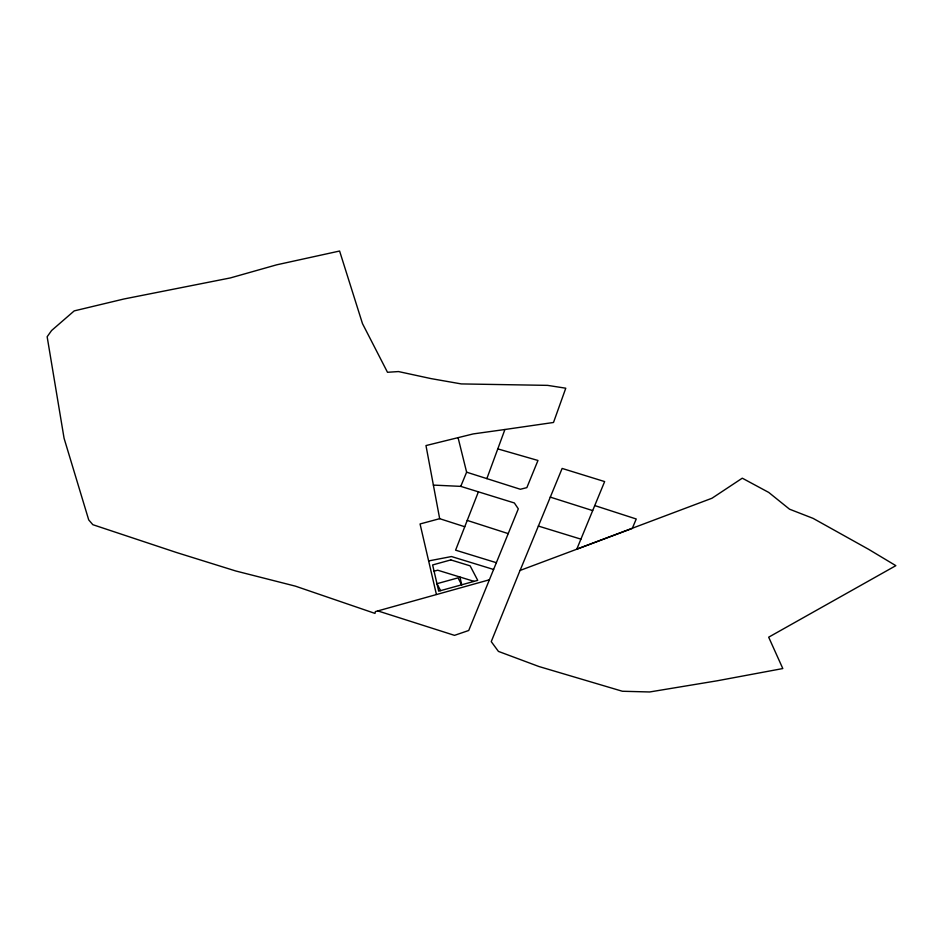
<?xml version="1.0" encoding="UTF-8"?>
<svg xmlns="http://www.w3.org/2000/svg" width="943" height="943" viewBox="0 0 943 943"><rect width="100%" height="100%" fill="white"/><g stroke="black" fill="none" stroke-linecap="round" stroke-linejoin="round"><path stroke-width="1.41" d="M486.859 478.62L504.918 429.501L553.506 422.476L565.776 388.21L547.588 385.369L461.292 383.919L431.069 378.614L398.476 371.566L387.49 372.285L362.477 323.602L339.598 251.027L276.688 264.818L230.328 277.937L124.004 298.978L74.214 310.895L51.594 330.51L47.15 336.745L64.077 438.283L88.713 519.888L92.827 524.685L176.589 552.539L235.726 570.975L295.395 586.145L375.008 613.41L375.349 611.606L489.393 579.78M478.396 491.833L455.599 550.17L496.372 562.7M377.825 610.911L454.502 635.358L468.718 630.49L518.32 508.831L514.348 502.961L460.762 486.376L433.379 485.091M520.064 570.515L562.134 468.435L604.64 481.578L576.762 549.227L520.017 570.468L491.244 641.629L498.423 651.401L538.913 666.512L622.38 691.254L649.644 691.973L717.128 680.799L782.808 668.552L768.675 637.185L895.85 565.659L868.644 549.333L813.066 518.355L789.527 509.185L768.745 492.435L742.282 478.184L711.989 498.234L576.703 549.18M460.762 486.376L466.62 472.184L458.074 437.658M576.762 549.227L632.27 528.434L636.242 518.992L594.75 505.566M434.075 571.187L437.67 570.197L474.081 581.371M464.758 526.736L439.674 518.685L420.059 523.966L436.409 594.455M428.629 560.932L451.485 556.547L493.613 569.478M504.918 429.501L473.209 433.921L425.977 445.567L439.674 518.685M497.798 448.892L537.97 460.467L526.854 487.637L520.347 489.264L466.62 472.184M538.335 526.053L580.912 539.148M550.217 497.102L592.687 510.599M467.221 520.418L508.23 533.62M461.657 584.813L458.027 577.87L436.974 583.693L440.605 590.648M459.925 577.022L461.728 584.79M450.813 559.918L432.625 564.951L438.707 591.167L477.724 580.358L470.133 565.847L450.813 559.918"/></g></svg>
